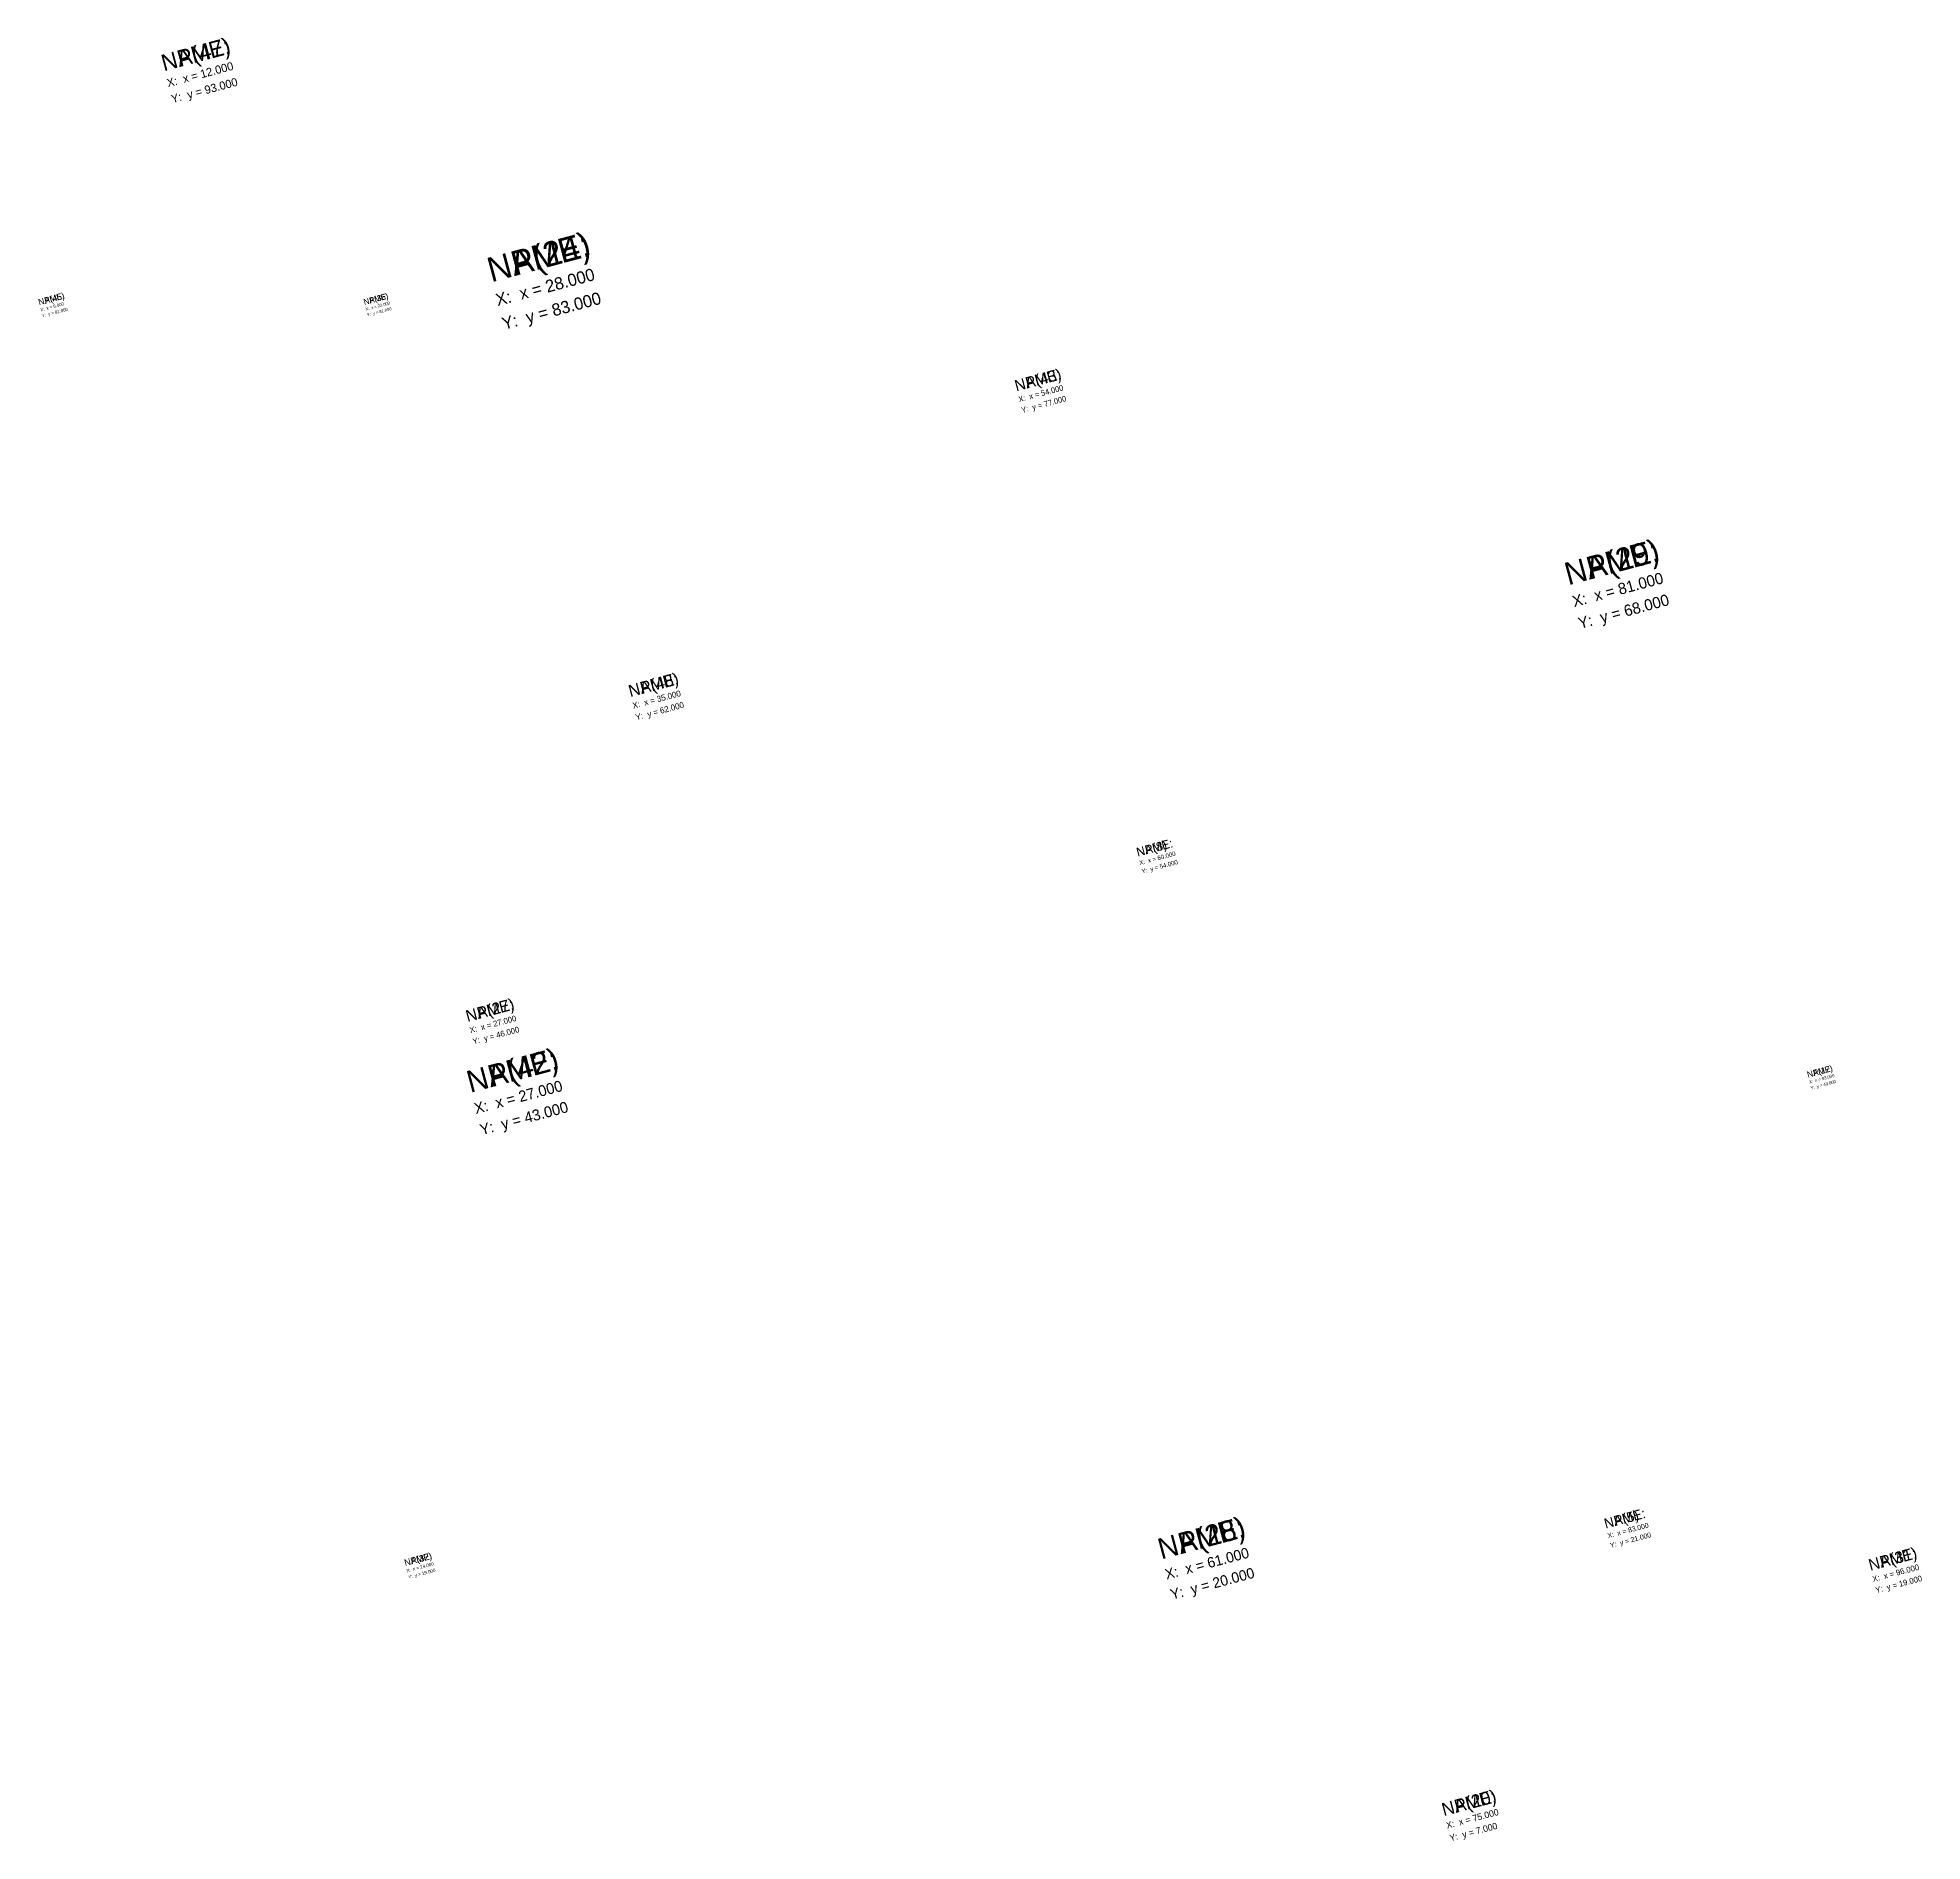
# Model space of a CAD drawing. Header units: metres. Extents: x -99 to 99, y -99 to 97.
# Drawn here: x 6 to 98.7, y 5.1 to 93.9 of the extents above; entities that cross this region are included whole.
import ezdxf

# ---------------------------------------------------------------- set-up
doc = ezdxf.new("R2010")
doc.units = ezdxf.units.M

# ---------------------------------------------------------------- blocks, each defined once
blk = doc.blocks.new('FLAG')
at = {"color": 3}
blk.add_text('NAME:', height=0.5, dxfattribs=at).set_placement((0, -0.5))
at = {"color": 4}
for s, p in [('X:', (0, -1)), ('Y:', (0, -1.5))]:
    blk.add_text(s, height=0.25, dxfattribs=at).set_placement(p)
at = {"color": 3}
blk.add_attdef('NAME', (0.5, -0.5), '', height=0.5, dxfattribs=at)
at = {"color": 4}
for tag, p in [('XPOS', (0.5, -1)), ('YPOS', (0.5, -1.5))]:
    blk.add_attdef(tag, p, '', height=0.25, dxfattribs=at)

msp = doc.modelspace()

# ---------------------------------------------------------------- block references
at = {"rotation": 15}
for p, xscale, yscale, zscale, values in [((12, 93), 1.6227822810862982, 1.6227822810862982, 1.6227822810862982, {'NAME': 'P(47)', 'XPOS': 'x = 12.000', 'YPOS': 'y = 93.000'}), ((28, 83), 2.4164607956593773, 2.4164607956593773, 2.4164607956593773, {'NAME': 'P(24)', 'XPOS': 'x = 28.000', 'YPOS': 'y = 83.000'}), ((6, 81), 0.6167230188475734, 0.6167230188475734, 0.6167230188475734, {'NAME': 'P(45)', 'XPOS': 'x = 6.000', 'YPOS': 'y = 81.000'}), ((22, 81), 0.582090167696929, 0.582090167696929, 0.582090167696929, {'NAME': 'P(36)', 'XPOS': 'x = 22.000', 'YPOS': 'y = 81.000'}), ((54, 77), 1.0977124763015251, 1.0977124763015251, 1.0977124763015251, {'NAME': 'P(43)', 'XPOS': 'x = 54.000', 'YPOS': 'y = 77.000'}), ((81, 68), 2.2199164163691534, 2.2199164163691534, 2.2199164163691534, {'NAME': 'P(29)', 'XPOS': 'x = 81.000', 'YPOS': 'y = 68.000'}), ((35, 62), 1.180665650874762, 1.180665650874762, 1.180665650874762, {'NAME': 'P(48)', 'XPOS': 'x = 35.000', 'YPOS': 'y = 62.000'}), ((60, 54), 0.8630037546379916, 0.8630037546379916, 0.8630037546379916, {'NAME': 'P(8)', 'XPOS': 'x = 60.000', 'YPOS': 'y = 54.000'}), ((27, 46), 1.1393079069901535, 1.1393079069901535, 1.1393079069901535, {'NAME': 'P(27)', 'XPOS': 'x = 27.000', 'YPOS': 'y = 46.000'}), ((27, 43), 2.1546432046289903, 2.1546432046289903, 2.1546432046289903, {'NAME': 'P(42)', 'XPOS': 'x = 27.000', 'YPOS': 'y = 43.000'}), ((93, 43), 0.6032241021649587, 0.6032241021649587, 0.6032241021649587, {'NAME': 'P(17)', 'XPOS': 'x = 93.000', 'YPOS': 'y = 43.000'}), ((83, 21), 0.9810886086395549, 0.9810886086395549, 0.9810886086395549, {'NAME': 'P(5)', 'XPOS': 'x = 83.000', 'YPOS': 'y = 21.000'}), ((61, 20), 2.0516394307622328, 2.0516394307622328, 2.0516394307622328, {'NAME': 'P(28)', 'XPOS': 'x = 61.000', 'YPOS': 'y = 20.000'}), ((96, 19), 1.1383214504546877, 1.1383214504546877, 1.1383214504546877, {'NAME': 'P(31)', 'XPOS': 'x = 96.000', 'YPOS': 'y = 19.000'}), ((24, 19), 0.64991447239546, 0.64991447239546, 0.64991447239546, {'NAME': 'P(32)', 'XPOS': 'x = 24.000', 'YPOS': 'y = 19.000'}), ((75, 7), 1.2814772100629714, 1.2814772100629714, 1.2814772100629714, {'NAME': 'P(20)', 'XPOS': 'x = 75.000', 'YPOS': 'y = 7.000'})]:
    msp.add_blockref('FLAG', p, dxfattribs=dict(at, xscale=xscale, yscale=yscale, zscale=zscale)).add_auto_attribs(values)

doc.saveas('drawing.dxf')
